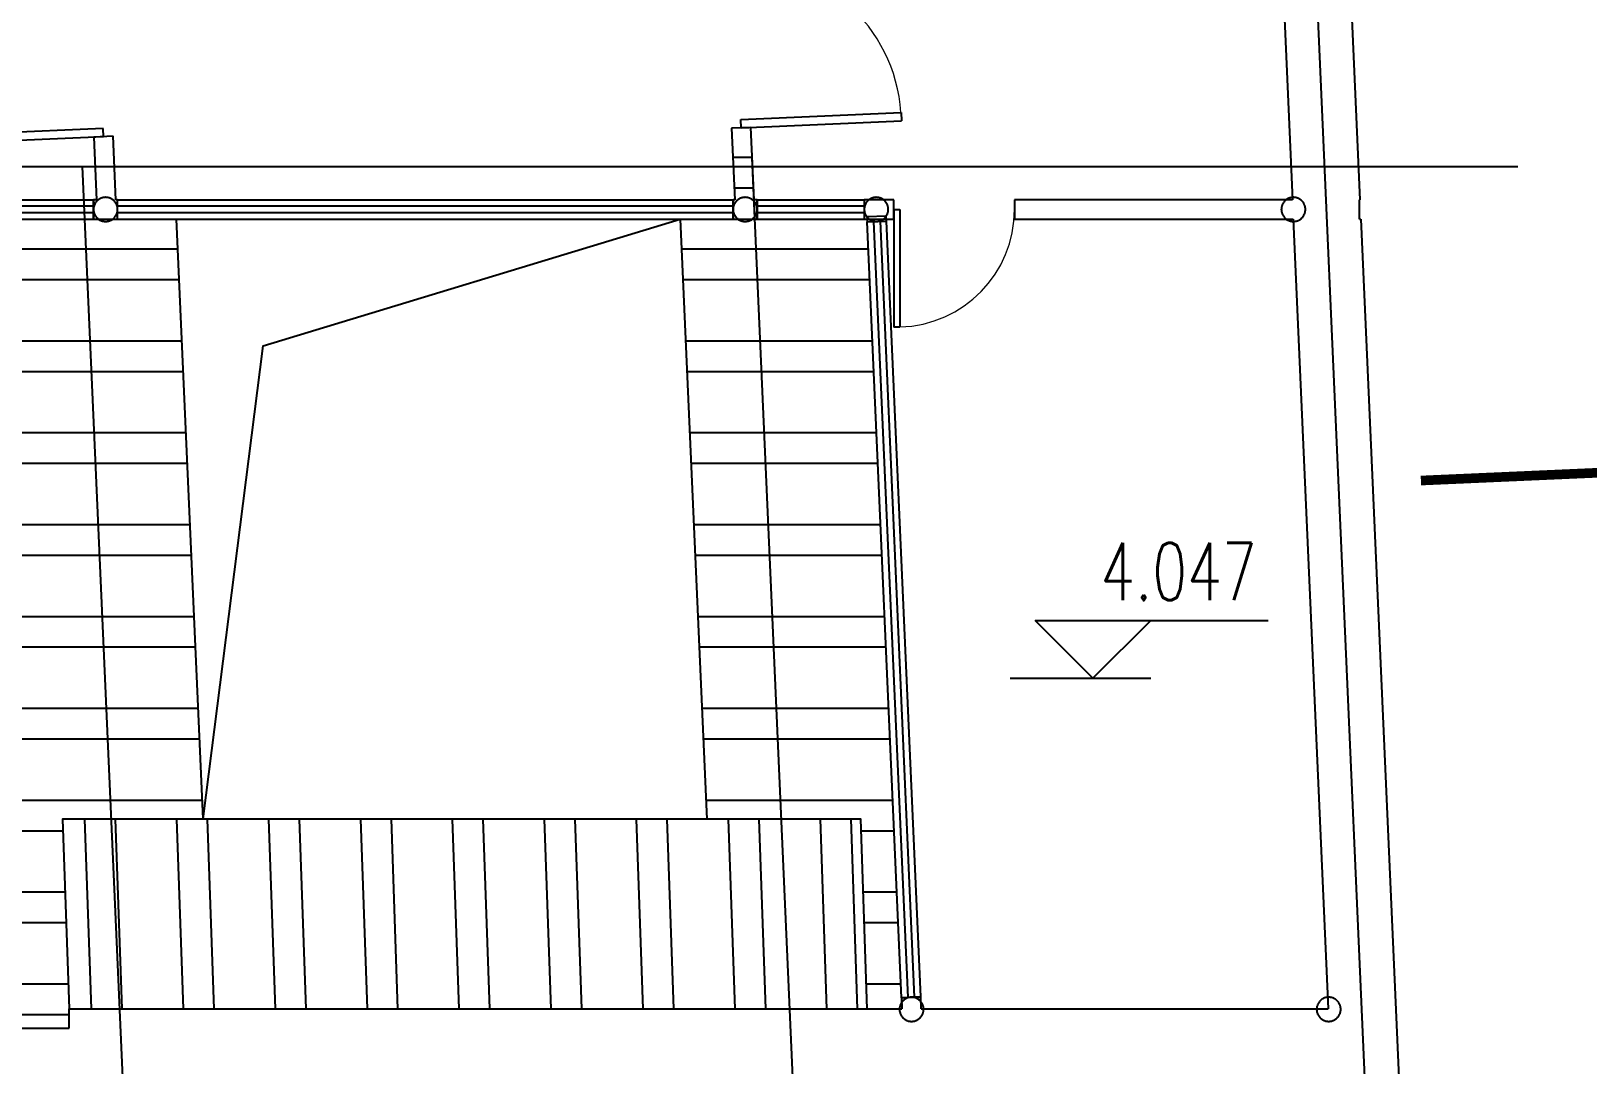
# Model space of a CAD drawing. Extents: x -20250 to 331240, y -699 to 63168.
# Drawn here: x 108808 to 116878, y 40665 to 46025 of the extents above; entities that cross this region are included whole.
import ezdxf

# ---------------------------------------------------------------- set-up
doc = ezdxf.new("R2010")
doc.units = 0
doc.header["$LTSCALE"] = 1000
doc.header["$MEASUREMENT"] = 0
for name, color, linetype in [('DIM_ELEV', 3, 'Continuous'), ('DIM_SYMB', 3, 'Continuous'), ('DOTE', 1, 'Continuous'), ('PUB_HATCH', 8, 'Continuous'), ('PUB_TEXT', 7, 'Continuous'), ('WALL', 9, 'Continuous'), ('WINDOW', 4, 'Continuous'), ('柱子', 9, 'Continuous'), ('空', 3, 'Continuous'), ('顶', 5, 'Continuous')]:
    doc.layers.add(name, color=color, linetype=linetype)
doc.styles.add('_TCH_DIM', font='SIMPLEX', dxfattribs={"bigfont": 'GBCBIG'})
pattern_1 = [(0, (-82879.8, 80613.8), (-3e-14, 476.25), []), (0, (-82721.06, 80455.03), (-3e-14, 476.25), [])]

# ---------------------------------------------------------------- blocks, each defined once
blk = doc.blocks.new('$TCHSYS$WIN2D')
for p, q in [((-0.5, 0.5), (0.5, 0.5)), ((-0.5, 0.5), (-0.5, -0.5)), ((0.5, 0.5), (0.5, -0.5)), ((0.5, 0.1667), (-0.5, 0.1667)), ((0.5, -0.1667), (-0.5, -0.1667)), ((-0.5, -0.5), (0.5, -0.5))]:
    blk.add_line(p, q)
blk = doc.blocks.new('$DorLib2D$00000001')
for p, q in [((0.45, 0.975), (0.5, 0.975)), ((0.45, 0), (0.45, 0.975)), ((0.5, 0), (0.5, 0.975)), ((0.5, 0), (0.45, 0))]:
    blk.add_line(p, q)
at = {"lineweight": 13}
blk.add_arc((0.475, 0), 0.975, 91.46928, 180, dxfattribs=at)

msp = doc.modelspace()

# ---------------------------------------------------------------- hatches: boundary and pattern name
at = {"layer": 'PUB_HATCH'}
h = msp.add_hatch(dxfattribs=at)
h.set_pattern_fill('ANSI32', color=256, scale=100, angle=-45, style=0)
h.set_pattern_definition(pattern_1)
h.paths.add_polyline_path([(113142.6, 45035.8), (113142, 45049.8), (113126.8, 45049.8), (112571.9, 45049.8), (112571.9, 45149.8), (112555.7, 45149.8), (112539.1, 45525.5), (112489.1, 45523.3), (112439.2, 45521.1), (112455.6, 45149.8), (112446.9, 45149.8), (112446.9, 45049.8), (112173.6, 45049.8), (112173.5, 45049.8), (112310.7, 41938.3), (113108.6, 41938.3), (113142.6, 40955.9), (113309.6, 40955.9), (113311, 40966.9), (113314.9, 40978.5), (113321, 40989.1), (113320, 41013)])
h = msp.add_hatch(dxfattribs=at)
h.set_pattern_fill('ANSI32', color=256, scale=100, angle=-45, style=0)
h.set_pattern_definition(pattern_1)
h.paths.add_polyline_path([(109562.2, 45049.8), (109256.6, 45049.8), (109247.4, 45049.8), (109131.6, 45049.8), (108579.1, 45049.8), (108572.8, 45049.8), (108573.2, 45040.4), (108754.9, 40919.2), (108756.3, 40888.4), (108760.2, 40881.6), (108763.6, 40873), (108765.7, 40863.9), (108766.3, 40855.9), (109005, 40855.9), (109005, 40955.9), (108970.7, 41938.3), (109699.1, 41938.3), (109699.3, 41940.5)])
h = msp.add_hatch(dxfattribs=at)
h.set_pattern_fill('ANSI32', color=256, scale=100, angle=47, style=0)
h.set_pattern_definition([(92, (-82879.8, 80613.8), (-475.9599, -16.6209), []), (92, (-82726.7, 80777.98), (-475.9599, -16.6209), [])])
h.paths.add_polyline_path([(108970.7, 41938.3), (109005, 40955.9), (109575.4, 40955.9), (112549.4, 40955.9), (113142.6, 40955.9), (113108.6, 41938.3)])

# ---------------------------------------------------------------- linework, layer by layer
at = {"layer": 'DIM_ELEV'}
for p, q in [((114312.3, 42669), (114012.3, 42969)), ((114012.3, 42969), (115220.8, 42969)), ((114312.3, 42669), (114612.3, 42969)), ((113884, 42669), (114612.3, 42669))]:
    msp.add_line(p, q, dxfattribs=at)
at = {"layer": 'DIM_SYMB', "const_width": 50}
for points in [[(116985.3, 44337.9), (117011.8, 43738.5), (116012.7, 43694.5)], [(116015.7, 43694.6), (117014.8, 43738.6), (117041.2, 43139.2)]]:
    msp.add_lwpolyline(points, dxfattribs=at)
at = {"layer": 'DOTE'}
for p, q in [((116029.7, 33636.9), (114939, 58372.3)), ((113063.7, 33636.9), (112546.5, 45367.1)), ((104558.1, 45322.7, 0), (116514.4, 45322.7, 0)), ((109590, 33636.9), (109074.7, 45322.7))]:
    msp.add_line(p, q, dxfattribs=at)
at = {"layer": 'WALL'}
for p, q in [((115271.7, 46854.3), (115346.9, 45149.8)), ((115697.2, 45149.8), (115621.4, 46869.7)), ((112539.1, 45525.5), (112439.2, 45521.1)), ((112439.2, 45521.1), (112455.6, 45149.8)), ((112555.7, 45149.8), (112539.1, 45525.5)), ((109232.9, 45479.6), (109133, 45475.2)), ((109133, 45475.2), (109147.3, 45149.8)), ((109247.4, 45149.8), (109232.9, 45479.6)), ((109147.3, 45149.8), (109131.6, 45149.8)), ((109131.6, 45149.8), (109131.6, 45049.8)), ((109256.6, 45149.8), (109247.4, 45149.8)), ((109256.6, 45049.8), (109256.6, 45149.8)), ((112455.6, 45149.8), (112446.9, 45149.8)), ((112446.9, 45149.8), (112446.9, 45049.8)), ((112571.9, 45149.8), (112555.7, 45149.8)), ((112571.9, 45049.8), (112571.9, 45149.8)), ((113280.7, 45149.8), (113126.8, 45149.8)), ((113126.8, 45149.8), (113126.8, 45049.8)), ((113280.7, 45049.8), (113280.7, 45149.8)), ((115346.9, 45149.8), (113905.7, 45149.8)), ((113905.7, 45149.8), (113905.7, 45049.8)), ((115694.9, 45149.8), (115697.2, 45149.8)), ((115694.9, 45049.8), (115694.9, 45149.8)), ((109131.6, 45049.8), (109247.4, 45049.8)), ((109247.4, 45049.8), (109256.6, 45049.8)), ((112446.9, 45049.8), (112455.6, 45049.8)), ((112455.6, 45049.8), (112571.9, 45049.8)), ((113126.8, 45049.8), (113280.7, 45049.8)), ((113241.4, 45065.7), (113141.5, 45061.3)), ((113141.5, 45061.3), (113142.6, 45035.8)), ((113142.6, 45035.8), (113242.5, 45040.2)), ((113242.5, 45040.2), (113241.4, 45065.7)), ((113905.7, 45049.8), (115351.3, 45049.8)), ((115351.3, 45049.8), (115531.8, 40955.9)), ((115694.9, 45049.8), (115701.6, 45049.8)), ((115701.6, 45049.8), (115903.5, 40471.3)), ((113419.9, 41017.4), (113320, 41013)), ((113320, 41013), (113322.5, 40955.9)), ((113422.6, 40955.9), (113419.9, 41017.4)), ((109005, 40855.9), (109005, 40955.9)), ((109005, 40955.9), (109575.4, 40955.9)), ((109575.4, 40955.9), (112549.4, 40955.9)), ((112549.4, 40955.9), (113322.5, 40955.9)), ((113422.6, 40955.9), (115531.8, 40955.9)), ((108757.7, 40855.9), (109005, 40855.9))]:
    msp.add_line(p, q, dxfattribs=at)
at = {"layer": '柱子'}
for points in [[(109256.6, 45100.4, 0), (109256.6, 45103.6, 0), (109256.3, 45106.8, 0), (109255.9, 45109.9, 0), (109255.4, 45113, 0), (109254.7, 45116, 0), (109253.8, 45119, 0), (109252.8, 45121.9, 0), (109251.7, 45124.7, 0), (109250.5, 45127.5, 0), (109249.1, 45130.2, 0), (109247.6, 45132.8, 0), (109245.9, 45135.4, 0), (109244.2, 45137.8, 0), (109242.3, 45140.2, 0), (109240.4, 45142.5, 0), (109238.3, 45144.6, 0), (109236.1, 45146.7, 0), (109233.9, 45148.7, 0), (109231.5, 45150.5, 0), (109229.1, 45152.3, 0), (109226.5, 45153.9, 0), (109223.9, 45155.4, 0), (109221.2, 45156.8, 0), (109218.4, 45158, 0), (109215.6, 45159.2, 0), (109212.7, 45160.2, 0), (109209.7, 45161, 0), (109206.7, 45161.7, 0), (109203.6, 45162.2, 0), (109200.5, 45162.6, 0), (109197.3, 45162.9, 0), (109194.1, 45163, 0), (109190.9, 45162.9, 0), (109187.7, 45162.6, 0), (109184.6, 45162.2, 0), (109181.5, 45161.7, 0), (109178.5, 45161, 0), (109175.5, 45160.2, 0), (109172.6, 45159.2, 0), (109169.8, 45158, 0), (109167, 45156.8, 0), (109164.3, 45155.4, 0), (109161.7, 45153.9, 0), (109159.1, 45152.3, 0), (109156.7, 45150.5, 0), (109154.3, 45148.7, 0), (109152.1, 45146.7, 0), (109149.9, 45144.6, 0), (109147.8, 45142.5, 0), (109145.9, 45140.2, 0), (109144, 45137.8, 0), (109142.2, 45135.4, 0), (109140.6, 45132.8, 0), (109139.1, 45130.2, 0), (109137.7, 45127.5, 0), (109136.5, 45124.7, 0), (109135.4, 45121.9, 0), (109134.4, 45119, 0), (109133.5, 45116, 0), (109132.8, 45113, 0), (109132.3, 45109.9, 0), (109131.9, 45106.8, 0), (109131.6, 45103.6, 0), (109131.6, 45100.4, 0), (109131.6, 45097.2, 0), (109131.9, 45094, 0), (109132.3, 45090.9, 0), (109132.8, 45087.8, 0), (109133.5, 45084.8, 0), (109134.4, 45081.8, 0), (109135.4, 45078.9, 0), (109136.5, 45076.1, 0), (109137.7, 45073.3, 0), (109139.1, 45070.6, 0), (109140.6, 45068, 0), (109142.2, 45065.5, 0), (109144, 45063, 0), (109145.9, 45060.7, 0), (109147.8, 45058.4, 0), (109149.9, 45056.2, 0), (109152.1, 45054.1, 0), (109154.3, 45052.2, 0), (109156.7, 45050.3, 0), (109159.1, 45048.6, 0), (109161.7, 45046.9, 0), (109164.3, 45045.4, 0), (109167, 45044.1, 0), (109169.8, 45042.8, 0), (109172.6, 45041.7, 0), (109175.5, 45040.7, 0), (109178.5, 45039.8, 0), (109181.5, 45039.2, 0), (109184.6, 45038.6, 0), (109187.7, 45038.2, 0), (109190.9, 45038, 0), (109194.1, 45037.9, 0), (109197.3, 45038, 0), (109200.5, 45038.2, 0), (109203.6, 45038.6, 0), (109206.7, 45039.2, 0), (109209.7, 45039.8, 0), (109212.7, 45040.7, 0), (109215.6, 45041.7, 0), (109218.4, 45042.8, 0), (109221.2, 45044.1, 0), (109223.9, 45045.4, 0), (109226.5, 45046.9, 0), (109229.1, 45048.6, 0), (109231.5, 45050.3, 0), (109233.9, 45052.2, 0), (109236.1, 45054.1, 0), (109238.3, 45056.2, 0), (109240.4, 45058.4, 0), (109242.3, 45060.7, 0), (109244.2, 45063, 0), (109245.9, 45065.5, 0), (109247.6, 45068, 0), (109249.1, 45070.6, 0), (109250.5, 45073.3, 0), (109251.7, 45076.1, 0), (109252.8, 45078.9, 0), (109253.8, 45081.8, 0), (109254.7, 45084.8, 0), (109255.4, 45087.8, 0), (109255.9, 45090.9, 0), (109256.3, 45094, 0), (109256.6, 45097.2, 0)], [(112572, 45100.4, 0), (112571.9, 45103.6, 0), (112571.7, 45106.8, 0), (112571.3, 45109.9, 0), (112570.7, 45113, 0), (112570, 45116, 0), (112569.2, 45119, 0), (112568.2, 45121.9, 0), (112567.1, 45124.7, 0), (112565.8, 45127.5, 0), (112564.4, 45130.2, 0), (112562.9, 45132.8, 0), (112561.3, 45135.4, 0), (112559.5, 45137.8, 0), (112557.7, 45140.2, 0), (112555.7, 45142.5, 0), (112553.6, 45144.6, 0), (112551.5, 45146.7, 0), (112549.2, 45148.7, 0), (112546.8, 45150.5, 0), (112544.4, 45152.3, 0), (112541.9, 45153.9, 0), (112539.2, 45155.4, 0), (112536.5, 45156.8, 0), (112533.8, 45158, 0), (112530.9, 45159.2, 0), (112528, 45160.2, 0), (112525.1, 45161, 0), (112522, 45161.7, 0), (112519, 45162.2, 0), (112515.8, 45162.6, 0), (112512.7, 45162.9, 0), (112509.4, 45163, 0), (112506.2, 45162.9, 0), (112503, 45162.6, 0), (112499.9, 45162.2, 0), (112496.8, 45161.7, 0), (112493.8, 45161, 0), (112490.9, 45160.2, 0), (112487.9, 45159.2, 0), (112485.1, 45158, 0), (112482.3, 45156.8, 0), (112479.6, 45155.4, 0), (112477, 45153.9, 0), (112474.5, 45152.3, 0), (112472, 45150.5, 0), (112469.7, 45148.7, 0), (112467.4, 45146.7, 0), (112465.2, 45144.6, 0), (112463.2, 45142.5, 0), (112461.2, 45140.2, 0), (112459.3, 45137.8, 0), (112457.6, 45135.4, 0), (112456, 45132.8, 0), (112454.4, 45130.2, 0), (112453.1, 45127.5, 0), (112451.8, 45124.7, 0), (112450.7, 45121.9, 0), (112449.7, 45119, 0), (112448.9, 45116, 0), (112448.2, 45113, 0), (112447.6, 45109.9, 0), (112447.2, 45106.8, 0), (112447, 45103.6, 0), (112446.9, 45100.4, 0), (112447, 45097.2, 0), (112447.2, 45094, 0), (112447.6, 45090.9, 0), (112448.2, 45087.8, 0), (112448.9, 45084.8, 0), (112449.7, 45081.8, 0), (112450.7, 45078.9, 0), (112451.8, 45076.1, 0), (112453.1, 45073.3, 0), (112454.4, 45070.6, 0), (112456, 45068, 0), (112457.6, 45065.5, 0), (112459.3, 45063, 0), (112461.2, 45060.7, 0), (112463.2, 45058.4, 0), (112465.2, 45056.2, 0), (112467.4, 45054.1, 0), (112469.7, 45052.2, 0), (112472, 45050.3, 0), (112474.5, 45048.6, 0), (112477, 45046.9, 0), (112479.6, 45045.4, 0), (112482.3, 45044.1, 0), (112485.1, 45042.8, 0), (112487.9, 45041.7, 0), (112490.9, 45040.7, 0), (112493.8, 45039.8, 0), (112496.8, 45039.2, 0), (112499.9, 45038.6, 0), (112503, 45038.2, 0), (112506.2, 45038, 0), (112509.4, 45037.9, 0), (112512.7, 45038, 0), (112515.8, 45038.2, 0), (112519, 45038.6, 0), (112522, 45039.2, 0), (112525.1, 45039.8, 0), (112528, 45040.7, 0), (112530.9, 45041.7, 0), (112533.8, 45042.8, 0), (112536.5, 45044.1, 0), (112539.2, 45045.4, 0), (112541.9, 45046.9, 0), (112544.4, 45048.6, 0), (112546.8, 45050.3, 0), (112549.2, 45052.2, 0), (112551.5, 45054.1, 0), (112553.6, 45056.2, 0), (112555.7, 45058.4, 0), (112557.7, 45060.7, 0), (112559.5, 45063, 0), (112561.3, 45065.5, 0), (112562.9, 45068, 0), (112564.4, 45070.6, 0), (112565.8, 45073.3, 0), (112567.1, 45076.1, 0), (112568.2, 45078.9, 0), (112569.2, 45081.8, 0), (112570, 45084.8, 0), (112570.7, 45087.8, 0), (112571.3, 45090.9, 0), (112571.7, 45094, 0), (112571.9, 45097.2, 0)], [(112572, 45100.4, 0), (112571.9, 45103.6, 0), (112571.7, 45106.8, 0), (112571.3, 45109.9, 0), (112570.7, 45113, 0), (112570, 45116, 0), (112569.2, 45119, 0), (112568.2, 45121.9, 0), (112567.1, 45124.7, 0), (112565.8, 45127.5, 0), (112564.4, 45130.2, 0), (112562.9, 45132.8, 0), (112561.3, 45135.4, 0), (112559.5, 45137.8, 0), (112557.7, 45140.2, 0), (112555.7, 45142.5, 0), (112553.6, 45144.6, 0), (112551.5, 45146.7, 0), (112549.2, 45148.7, 0), (112546.8, 45150.5, 0), (112544.4, 45152.3, 0), (112541.9, 45153.9, 0), (112539.2, 45155.4, 0), (112536.5, 45156.8, 0), (112533.8, 45158, 0), (112530.9, 45159.2, 0), (112528, 45160.2, 0), (112525.1, 45161, 0), (112522, 45161.7, 0), (112519, 45162.2, 0), (112515.8, 45162.6, 0), (112512.7, 45162.9, 0), (112509.4, 45163, 0), (112506.2, 45162.9, 0), (112503, 45162.6, 0), (112499.9, 45162.2, 0), (112496.8, 45161.7, 0), (112493.8, 45161, 0), (112490.9, 45160.2, 0), (112487.9, 45159.2, 0), (112485.1, 45158, 0), (112482.3, 45156.8, 0), (112479.6, 45155.4, 0), (112477, 45153.9, 0), (112474.5, 45152.3, 0), (112472, 45150.5, 0), (112469.7, 45148.7, 0), (112467.4, 45146.7, 0), (112465.2, 45144.6, 0), (112463.2, 45142.5, 0), (112461.2, 45140.2, 0), (112459.3, 45137.8, 0), (112457.6, 45135.4, 0), (112456, 45132.8, 0), (112454.4, 45130.2, 0), (112453.1, 45127.5, 0), (112451.8, 45124.7, 0), (112450.7, 45121.9, 0), (112449.7, 45119, 0), (112448.9, 45116, 0), (112448.2, 45113, 0), (112447.6, 45109.9, 0), (112447.2, 45106.8, 0), (112447, 45103.6, 0), (112446.9, 45100.4, 0), (112447, 45097.2, 0), (112447.2, 45094, 0), (112447.6, 45090.9, 0), (112448.2, 45087.8, 0), (112448.9, 45084.8, 0), (112449.7, 45081.8, 0), (112450.7, 45078.9, 0), (112451.8, 45076.1, 0), (112453.1, 45073.3, 0), (112454.4, 45070.6, 0), (112456, 45068, 0), (112457.6, 45065.5, 0), (112459.3, 45063, 0), (112461.2, 45060.7, 0), (112463.2, 45058.4, 0), (112465.2, 45056.2, 0), (112467.4, 45054.1, 0), (112469.7, 45052.2, 0), (112472, 45050.3, 0), (112474.5, 45048.6, 0), (112477, 45046.9, 0), (112479.6, 45045.4, 0), (112482.3, 45044.1, 0), (112485.1, 45042.8, 0), (112487.9, 45041.7, 0), (112490.9, 45040.7, 0), (112493.8, 45039.8, 0), (112496.8, 45039.2, 0), (112499.9, 45038.6, 0), (112503, 45038.2, 0), (112506.2, 45038, 0), (112509.4, 45037.9, 0), (112512.7, 45038, 0), (112515.8, 45038.2, 0), (112519, 45038.6, 0), (112522, 45039.2, 0), (112525.1, 45039.8, 0), (112528, 45040.7, 0), (112530.9, 45041.7, 0), (112533.8, 45042.8, 0), (112536.5, 45044.1, 0), (112539.2, 45045.4, 0), (112541.9, 45046.9, 0), (112544.4, 45048.6, 0), (112546.8, 45050.3, 0), (112549.2, 45052.2, 0), (112551.5, 45054.1, 0), (112553.6, 45056.2, 0), (112555.7, 45058.4, 0), (112557.7, 45060.7, 0), (112559.5, 45063, 0), (112561.3, 45065.5, 0), (112562.9, 45068, 0), (112564.4, 45070.6, 0), (112565.8, 45073.3, 0), (112567.1, 45076.1, 0), (112568.2, 45078.9, 0), (112569.2, 45081.8, 0), (112570, 45084.8, 0), (112570.7, 45087.8, 0), (112571.3, 45090.9, 0), (112571.7, 45094, 0), (112571.9, 45097.2, 0)], [(113251.9, 45100.4, 0), (113251.8, 45103.6, 0), (113251.6, 45106.8, 0), (113251.2, 45109.9, 0), (113250.6, 45113, 0), (113249.9, 45116, 0), (113249.1, 45119, 0), (113248.1, 45121.9, 0), (113247, 45124.7, 0), (113245.7, 45127.5, 0), (113244.3, 45130.2, 0), (113242.8, 45132.8, 0), (113241.2, 45135.4, 0), (113239.5, 45137.8, 0), (113237.6, 45140.2, 0), (113235.6, 45142.5, 0), (113233.6, 45144.6, 0), (113231.4, 45146.7, 0), (113229.1, 45148.7, 0), (113226.8, 45150.5, 0), (113224.3, 45152.3, 0), (113221.8, 45153.9, 0), (113219.2, 45155.4, 0), (113216.5, 45156.8, 0), (113213.7, 45158, 0), (113210.9, 45159.2, 0), (113207.9, 45160.2, 0), (113205, 45161, 0), (113202, 45161.7, 0), (113198.9, 45162.2, 0), (113195.7, 45162.6, 0), (113192.6, 45162.9, 0), (113189.4, 45163, 0), (113186.1, 45162.9, 0), (113183, 45162.6, 0), (113179.8, 45162.2, 0), (113176.8, 45161.7, 0), (113173.7, 45161, 0), (113170.8, 45160.2, 0), (113167.9, 45159.2, 0), (113165, 45158, 0), (113162.3, 45156.8, 0), (113159.6, 45155.4, 0), (113156.9, 45153.9, 0), (113154.4, 45152.3, 0), (113152, 45150.5, 0), (113149.6, 45148.7, 0), (113147.3, 45146.7, 0), (113145.1, 45144.6, 0), (113143.1, 45142.5, 0), (113141.1, 45140.2, 0), (113139.3, 45137.8, 0), (113137.5, 45135.4, 0), (113135.9, 45132.8, 0), (113134.4, 45130.2, 0), (113133, 45127.5, 0), (113131.7, 45124.7, 0), (113130.6, 45121.9, 0), (113129.6, 45119, 0), (113128.8, 45116, 0), (113128.1, 45113, 0), (113127.5, 45109.9, 0), (113127.1, 45106.8, 0), (113126.9, 45103.6, 0), (113126.8, 45100.4, 0), (113126.9, 45097.2, 0), (113127.1, 45094, 0), (113127.5, 45090.9, 0), (113128.1, 45087.8, 0), (113128.8, 45084.8, 0), (113129.6, 45081.8, 0), (113130.6, 45078.9, 0), (113131.7, 45076.1, 0), (113133, 45073.3, 0), (113134.4, 45070.6, 0), (113135.9, 45068, 0), (113137.5, 45065.5, 0), (113139.3, 45063, 0), (113141.1, 45060.7, 0), (113143.1, 45058.4, 0), (113145.1, 45056.2, 0), (113147.3, 45054.1, 0), (113149.6, 45052.2, 0), (113152, 45050.3, 0), (113154.4, 45048.6, 0), (113156.9, 45046.9, 0), (113159.6, 45045.4, 0), (113162.3, 45044.1, 0), (113165, 45042.8, 0), (113167.9, 45041.7, 0), (113170.8, 45040.7, 0), (113173.7, 45039.8, 0), (113176.8, 45039.2, 0), (113179.8, 45038.6, 0), (113183, 45038.2, 0), (113186.1, 45038, 0), (113189.4, 45037.9, 0), (113192.6, 45038, 0), (113195.7, 45038.2, 0), (113198.9, 45038.6, 0), (113202, 45039.2, 0), (113205, 45039.8, 0), (113207.9, 45040.7, 0), (113210.9, 45041.7, 0), (113213.7, 45042.8, 0), (113216.5, 45044.1, 0), (113219.2, 45045.4, 0), (113221.8, 45046.9, 0), (113224.3, 45048.6, 0), (113226.8, 45050.3, 0), (113229.1, 45052.2, 0), (113231.4, 45054.1, 0), (113233.6, 45056.2, 0), (113235.6, 45058.4, 0), (113237.6, 45060.7, 0), (113239.5, 45063, 0), (113241.2, 45065.5, 0), (113242.8, 45068, 0), (113244.3, 45070.6, 0), (113245.7, 45073.3, 0), (113247, 45076.1, 0), (113248.1, 45078.9, 0), (113249.1, 45081.8, 0), (113249.9, 45084.8, 0), (113250.6, 45087.8, 0), (113251.2, 45090.9, 0), (113251.6, 45094, 0), (113251.8, 45097.2, 0)], [(115414.3, 45100.4, 0), (115414.2, 45103.6, 0), (115413.9, 45106.8, 0), (115413.5, 45109.9, 0), (115413, 45113, 0), (115412.3, 45116, 0), (115411.5, 45119, 0), (115410.5, 45121.9, 0), (115409.4, 45124.7, 0), (115408.1, 45127.5, 0), (115406.7, 45130.2, 0), (115405.2, 45132.8, 0), (115403.6, 45135.4, 0), (115401.8, 45137.8, 0), (115400, 45140.2, 0), (115398, 45142.5, 0), (115395.9, 45144.6, 0), (115393.8, 45146.7, 0), (115391.5, 45148.7, 0), (115389.1, 45150.5, 0), (115386.7, 45152.3, 0), (115384.1, 45153.9, 0), (115381.5, 45155.4, 0), (115378.8, 45156.8, 0), (115376.1, 45158, 0), (115373.2, 45159.2, 0), (115370.3, 45160.2, 0), (115367.4, 45161, 0), (115364.3, 45161.7, 0), (115361.2, 45162.2, 0), (115358.1, 45162.6, 0), (115354.9, 45162.9, 0), (115351.7, 45163, 0), (115348.5, 45162.9, 0), (115345.3, 45162.6, 0), (115342.2, 45162.2, 0), (115339.1, 45161.7, 0), (115336.1, 45161, 0), (115333.1, 45160.2, 0), (115330.2, 45159.2, 0), (115327.4, 45158, 0), (115324.6, 45156.8, 0), (115321.9, 45155.4, 0), (115319.3, 45153.9, 0), (115316.8, 45152.3, 0), (115314.3, 45150.5, 0), (115312, 45148.7, 0), (115309.7, 45146.7, 0), (115307.5, 45144.6, 0), (115305.4, 45142.5, 0), (115303.5, 45140.2, 0), (115301.6, 45137.8, 0), (115299.9, 45135.4, 0), (115298.3, 45132.8, 0), (115296.7, 45130.2, 0), (115295.4, 45127.5, 0), (115294.1, 45124.7, 0), (115293, 45121.9, 0), (115292, 45119, 0), (115291.2, 45116, 0), (115290.5, 45113, 0), (115289.9, 45109.9, 0), (115289.5, 45106.8, 0), (115289.3, 45103.6, 0), (115289.2, 45100.4, 0), (115289.3, 45097.2, 0), (115289.5, 45094, 0), (115289.9, 45090.9, 0), (115290.5, 45087.8, 0), (115291.2, 45084.8, 0), (115292, 45081.8, 0), (115293, 45078.9, 0), (115294.1, 45076.1, 0), (115295.4, 45073.3, 0), (115296.7, 45070.6, 0), (115298.3, 45068, 0), (115299.9, 45065.5, 0), (115301.6, 45063, 0), (115303.5, 45060.7, 0), (115305.4, 45058.4, 0), (115307.5, 45056.2, 0), (115309.7, 45054.1, 0), (115312, 45052.2, 0), (115314.3, 45050.3, 0), (115316.8, 45048.6, 0), (115319.3, 45046.9, 0), (115321.9, 45045.4, 0), (115324.6, 45044.1, 0), (115327.4, 45042.8, 0), (115330.2, 45041.7, 0), (115333.1, 45040.7, 0), (115336.1, 45039.8, 0), (115339.1, 45039.2, 0), (115342.2, 45038.6, 0), (115345.3, 45038.2, 0), (115348.5, 45038, 0), (115351.7, 45037.9, 0), (115354.9, 45038, 0), (115358.1, 45038.2, 0), (115361.2, 45038.6, 0), (115364.3, 45039.2, 0), (115367.4, 45039.8, 0), (115370.3, 45040.7, 0), (115373.2, 45041.7, 0), (115376.1, 45042.8, 0), (115378.8, 45044.1, 0), (115381.5, 45045.4, 0), (115384.1, 45046.9, 0), (115386.7, 45048.6, 0), (115389.1, 45050.3, 0), (115391.5, 45052.2, 0), (115393.8, 45054.1, 0), (115395.9, 45056.2, 0), (115398, 45058.4, 0), (115400, 45060.7, 0), (115401.8, 45063, 0), (115403.6, 45065.5, 0), (115405.2, 45068, 0), (115406.7, 45070.6, 0), (115408.1, 45073.3, 0), (115409.4, 45076.1, 0), (115410.5, 45078.9, 0), (115411.5, 45081.8, 0), (115412.3, 45084.8, 0), (115413, 45087.8, 0), (115413.5, 45090.9, 0), (115413.9, 45094, 0), (115414.2, 45097.2, 0)], [(113434.8, 40952.8, 0), (113434.7, 40956, 0), (113434.5, 40959.2, 0), (113434.1, 40962.3, 0), (113433.5, 40965.4, 0), (113432.8, 40968.4, 0), (113432, 40971.4, 0), (113431, 40974.3, 0), (113429.9, 40977.1, 0), (113428.6, 40979.9, 0), (113427.2, 40982.6, 0), (113425.7, 40985.2, 0), (113424.1, 40987.7, 0), (113422.3, 40990.2, 0), (113420.5, 40992.5, 0), (113418.5, 40994.8, 0), (113416.5, 40997, 0), (113414.3, 40999.1, 0), (113412, 41001, 0), (113409.6, 41002.9, 0), (113407.2, 41004.6, 0), (113404.7, 41006.2, 0), (113402, 41007.7, 0), (113399.3, 41009.2, 0), (113396.6, 41010.4, 0), (113393.7, 41011.5, 0), (113390.8, 41012.5, 0), (113387.9, 41013.3, 0), (113384.8, 41014, 0), (113381.8, 41014.6, 0), (113378.6, 41015, 0), (113375.5, 41015.2, 0), (113372.2, 41015.3, 0), (113369, 41015.2, 0), (113365.9, 41015, 0), (113362.7, 41014.6, 0), (113359.6, 41014, 0), (113356.6, 41013.3, 0), (113353.7, 41012.5, 0), (113350.7, 41011.5, 0), (113347.9, 41010.4, 0), (113345.1, 41009.2, 0), (113342.4, 41007.7, 0), (113339.8, 41006.2, 0), (113337.3, 41004.6, 0), (113334.8, 41002.9, 0), (113332.5, 41001, 0), (113330.2, 40999.1, 0), (113328, 40997, 0), (113326, 40994.8, 0), (113324, 40992.5, 0), (113322.1, 40990.2, 0), (113320.4, 40987.7, 0), (113318.8, 40985.2, 0), (113317.3, 40982.6, 0), (113315.9, 40979.9, 0), (113314.6, 40977.1, 0), (113313.5, 40974.3, 0), (113312.5, 40971.4, 0), (113311.7, 40968.4, 0), (113311, 40965.4, 0), (113310.4, 40962.3, 0), (113310, 40959.2, 0), (113309.8, 40956, 0), (113309.7, 40952.8, 0), (113309.8, 40949.6, 0), (113310, 40946.4, 0), (113310.4, 40943.2, 0), (113311, 40940.2, 0), (113311.7, 40937.2, 0), (113312.5, 40934.2, 0), (113313.5, 40931.3, 0), (113314.6, 40928.4, 0), (113315.9, 40925.7, 0), (113317.3, 40923, 0), (113318.8, 40920.4, 0), (113320.4, 40917.8, 0), (113322.1, 40915.4, 0), (113324, 40913, 0), (113326, 40910.7, 0), (113328, 40908.6, 0), (113330.2, 40906.5, 0), (113332.5, 40904.5, 0), (113334.8, 40902.7, 0), (113337.3, 40900.9, 0), (113339.8, 40899.3, 0), (113342.4, 40897.8, 0), (113345.1, 40896.4, 0), (113347.9, 40895.2, 0), (113350.7, 40894, 0), (113353.7, 40893.1, 0), (113356.6, 40892.2, 0), (113359.6, 40891.5, 0), (113362.7, 40891, 0), (113365.9, 40890.6, 0), (113369, 40890.3, 0), (113372.2, 40890.2, 0), (113375.5, 40890.3, 0), (113378.6, 40890.6, 0), (113381.8, 40891, 0), (113384.8, 40891.5, 0), (113387.9, 40892.2, 0), (113390.8, 40893.1, 0), (113393.7, 40894, 0), (113396.6, 40895.2, 0), (113399.3, 40896.4, 0), (113402, 40897.8, 0), (113404.7, 40899.3, 0), (113407.2, 40900.9, 0), (113409.6, 40902.7, 0), (113412, 40904.5, 0), (113414.3, 40906.5, 0), (113416.5, 40908.6, 0), (113418.5, 40910.7, 0), (113420.5, 40913, 0), (113422.3, 40915.4, 0), (113424.1, 40917.8, 0), (113425.7, 40920.4, 0), (113427.2, 40923, 0), (113428.6, 40925.7, 0), (113429.9, 40928.4, 0), (113431, 40931.3, 0), (113432, 40934.2, 0), (113432.8, 40937.2, 0), (113433.5, 40940.2, 0), (113434.1, 40943.2, 0), (113434.5, 40946.4, 0), (113434.7, 40949.6, 0)], [(115597.2, 40952.8, 0), (115597.1, 40956, 0), (115596.8, 40959.2, 0), (115596.4, 40962.3, 0), (115595.9, 40965.4, 0), (115595.2, 40968.4, 0), (115594.3, 40971.4, 0), (115593.4, 40974.3, 0), (115592.2, 40977.1, 0), (115591, 40979.9, 0), (115589.6, 40982.6, 0), (115588.1, 40985.2, 0), (115586.5, 40987.7, 0), (115584.7, 40990.2, 0), (115582.9, 40992.5, 0), (115580.9, 40994.8, 0), (115578.8, 40997, 0), (115576.6, 40999.1, 0), (115574.4, 41001, 0), (115572, 41002.9, 0), (115569.6, 41004.6, 0), (115567, 41006.2, 0), (115564.4, 41007.7, 0), (115561.7, 41009.2, 0), (115558.9, 41010.4, 0), (115556.1, 41011.5, 0), (115553.2, 41012.5, 0), (115550.2, 41013.3, 0), (115547.2, 41014, 0), (115544.1, 41014.6, 0), (115541, 41015, 0), (115537.8, 41015.2, 0), (115534.6, 41015.3, 0), (115531.4, 41015.2, 0), (115528.2, 41015, 0), (115525.1, 41014.6, 0), (115522, 41014, 0), (115519, 41013.3, 0), (115516, 41012.5, 0), (115513.1, 41011.5, 0), (115510.3, 41010.4, 0), (115507.5, 41009.2, 0), (115504.8, 41007.7, 0), (115502.2, 41006.2, 0), (115499.7, 41004.6, 0), (115497.2, 41002.9, 0), (115494.8, 41001, 0), (115492.6, 40999.1, 0), (115490.4, 40997, 0), (115488.3, 40994.8, 0), (115486.4, 40992.5, 0), (115484.5, 40990.2, 0), (115482.8, 40987.7, 0), (115481.1, 40985.2, 0), (115479.6, 40982.6, 0), (115478.2, 40979.9, 0), (115477, 40977.1, 0), (115475.9, 40974.3, 0), (115474.9, 40971.4, 0), (115474, 40968.4, 0), (115473.3, 40965.4, 0), (115472.8, 40962.3, 0), (115472.4, 40959.2, 0), (115472.2, 40956, 0), (115472.1, 40952.8, 0), (115472.2, 40949.6, 0), (115472.4, 40946.4, 0), (115472.8, 40943.2, 0), (115473.3, 40940.2, 0), (115474, 40937.2, 0), (115474.9, 40934.2, 0), (115475.9, 40931.3, 0), (115477, 40928.4, 0), (115478.2, 40925.7, 0), (115479.6, 40923, 0), (115481.1, 40920.4, 0), (115482.8, 40917.8, 0), (115484.5, 40915.4, 0), (115486.4, 40913, 0), (115488.3, 40910.7, 0), (115490.4, 40908.6, 0), (115492.6, 40906.5, 0), (115494.8, 40904.5, 0), (115497.2, 40902.7, 0), (115499.7, 40900.9, 0), (115502.2, 40899.3, 0), (115504.8, 40897.8, 0), (115507.5, 40896.4, 0), (115510.3, 40895.2, 0), (115513.1, 40894, 0), (115516, 40893.1, 0), (115519, 40892.2, 0), (115522, 40891.5, 0), (115525.1, 40891, 0), (115528.2, 40890.6, 0), (115531.4, 40890.3, 0), (115534.6, 40890.2, 0), (115537.8, 40890.3, 0), (115541, 40890.6, 0), (115544.1, 40891, 0), (115547.2, 40891.5, 0), (115550.2, 40892.2, 0), (115553.2, 40893.1, 0), (115556.1, 40894, 0), (115558.9, 40895.2, 0), (115561.7, 40896.4, 0), (115564.4, 40897.8, 0), (115567, 40899.3, 0), (115569.6, 40900.9, 0), (115572, 40902.7, 0), (115574.4, 40904.5, 0), (115576.6, 40906.5, 0), (115578.8, 40908.6, 0), (115580.9, 40910.7, 0), (115582.9, 40913, 0), (115584.7, 40915.4, 0), (115586.5, 40917.8, 0), (115588.1, 40920.4, 0), (115589.6, 40923, 0), (115591, 40925.7, 0), (115592.2, 40928.4, 0), (115593.4, 40931.3, 0), (115594.3, 40934.2, 0), (115595.2, 40937.2, 0), (115595.9, 40940.2, 0), (115596.4, 40943.2, 0), (115596.8, 40946.4, 0), (115597.1, 40949.6, 0)]]:
    msp.add_polyline3d(points, close=True, dxfattribs=at)
at = {"layer": '空'}
msp.add_lwpolyline([(109699.3, 41940.5), (110010.6, 44393.4), (112173.6, 45049.8)], dxfattribs=at)
at = {"layer": '顶'}
for points in [[(109699.3, 41940.5, 0), (109562.2, 45049.8, 0)], [(112173.5, 45049.8, 0), (112310.7, 41938.3, 0)], [(113142.6, 40955.9, 0), (113108.6, 41938.3, 0), (108970.7, 41938.3, 0), (109005, 40955.9, 0)]]:
    msp.add_polyline3d(points, dxfattribs=at)

# ---------------------------------------------------------------- block references
at = {"layer": 'WINDOW'}
for name, p, xscale, yscale, zscale, rotation in [('$DorLib2D$00000001', (112470.4, 45949.1), 852.4511956953028, 852.4511956953028, 852.4511956953028, 272.5248901309507), ('$DorLib2D$00000001', (109164.1, 45903.2), -852.476252212095, 852.476252212095, -852.476252212095, 92.52494940916425), ('$TCHSYS$WIN2D', (108855.3, 45099.8), -552.4960937500291, 100, -552.4960937500291, 179.9999999999995), ('$TCHSYS$WIN2D', (110851.8, 45099.8), -3190.272757324041, 100, -3190.272757324041, 179.9999999999997), ('$TCHSYS$WIN2D', (112849.4, 45099.8), -554.8920339755714, -100, -554.8920339755714, 179.9999999999996), ('$TCHSYS$WIN2D', (113281.2, 43026.6), 4026.6740596652, 100, 4026.6740596652, 92.52480418248277), ('$DorLib2D$00000001', (113593.2, 45099.8), 624.9140624999709, 624.9140624999709, 624.9140624999709, 179.9999999999996)]:
    msp.add_blockref(name, p, dxfattribs=dict(at, xscale=xscale, yscale=yscale, zscale=zscale, rotation=rotation))

# ---------------------------------------------------------------- texts
at = {"layer": 'PUB_TEXT', "style": '_TCH_DIM', "width": 0.705882}
msp.add_text('4.047', height=297.5, dxfattribs=at).set_placement((114350.8, 43074))

doc.saveas('drawing.dxf')
